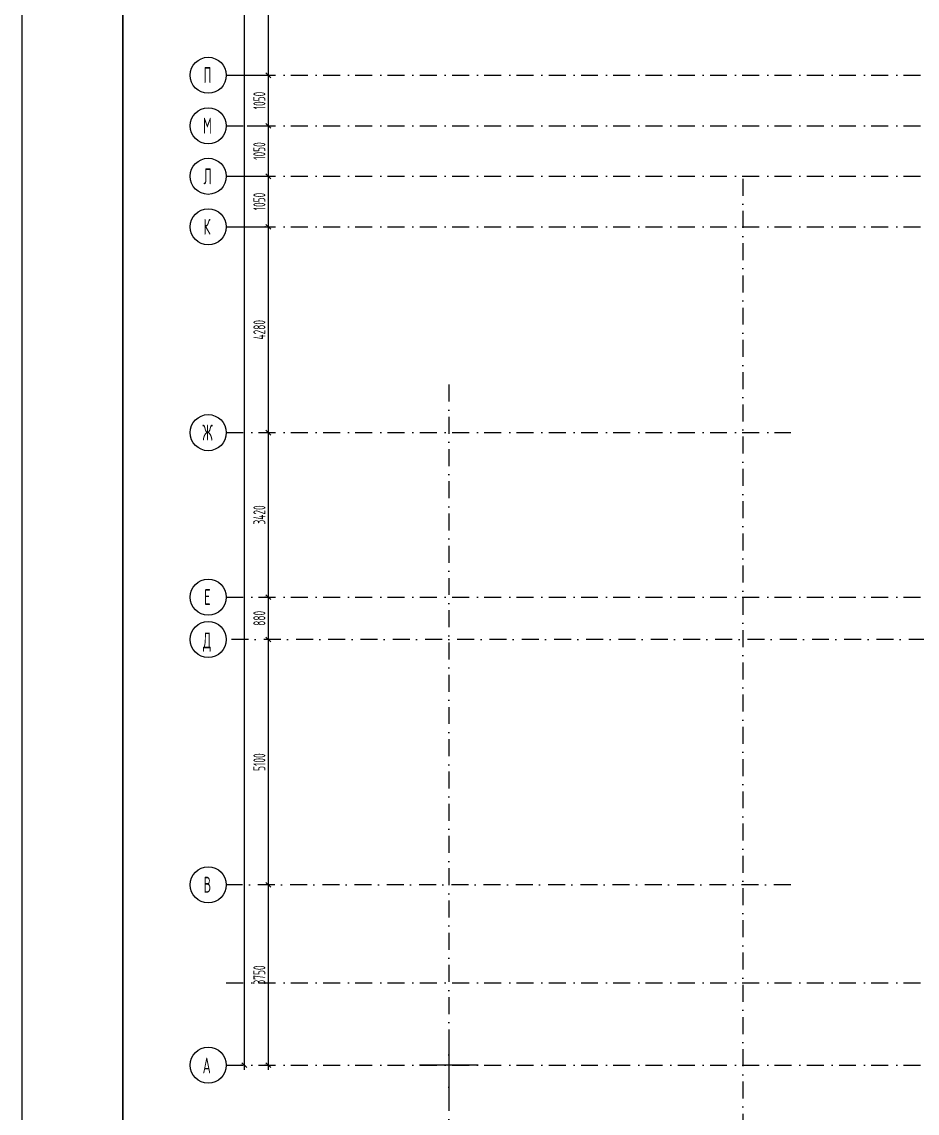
# Model space of a CAD drawing. Extents: x -1560602 to 321118, y -2308202 to -430103.
# Drawn here: x -1560602 to -1541989, y -2291922 to -2269232 of the extents above; entities that cross this region are included whole.
import ezdxf

# ---------------------------------------------------------------- set-up
doc = ezdxf.new("R2010")
doc.units = 0
doc.header["$MEASUREMENT"] = 0
doc.header["$PDSIZE"] = -5
doc.linetypes.add('Dot & Dashed', pattern=[670.277762, 352.777767, -176.388884, 0, -141.111112])
doc.linetypes.add('Штрихпунктирная', pattern=[0.670278, 0.352778, -0.176389, 0, -0.141111])
doc.layers.get('0').update_dxf_attribs({"color": 255, "linetype": 'CONTINUOUS'})
doc.layers.get('Defpoints').update_dxf_attribs({"linetype": 'CONTINUOUS'})
for name, color, linetype in [('Оси', 253, 'Dot & Dashed'), ('отделка', 240, 'CONTINUOUS'), ('РАЗМЕРЫ', 255, 'CONTINUOUS')]:
    doc.layers.add(name, color=color, linetype=linetype)
doc.styles.add('GOST 2.304', font='CS_Gost2304.shx', dxfattribs={"width": 0.7})
doc.styles.get("Standard").update_dxf_attribs({"font": 'spds.shx', "width": 0.7, "height": 250})
doc.styles.add('СГЕНЕРИР_СТИЛЬ_1', font='')
doc.styles.get('СГЕНЕРИР_СТИЛЬ_1').set_extended_font_data('GOST_type_A')
doc.dimstyles.new('SPDS', dxfattribs={"dimscale": 100, "dimtxt": 2.5, "dimasz": 1, "dimexe": 0.75, "dimexo": 0.625, "dimtad": 1, "dimdec": 0, "dimtxsty": 'GOST 2.304', "dimblk": 'OBLIQUE', "dimcen": 2.5, "dimdle": 1, "dimadec": 0, "dimazin": 2, "dimtfac": 0.75, "dimtdec": 0, "dimtmove": 0, "dimatfit": 0, "dimfxl": 1, "dimtolj": 1, "dimarcsym": 1})

# ---------------------------------------------------------------- blocks, each defined once
blk = doc.blocks.new('ARROWHEAD_6')
at = {"color": 0, "linetype": 'Continuous', "lineweight": 0}
for p, q in [((0, 0), (-1, 0)), ((-0.5, -0.5), (0.5, 0.5))]:
    blk.add_line(p, q, dxfattribs=at)
blk = doc.blocks.new('_Oblique')
at = {"color": 0, "linetype": 'ByBlock', "lineweight": -2}
blk.add_line((-0.5, -0.5), (0.5, 0.5), dxfattribs=at)
blk = doc.blocks.new('*D215')
at = {"layer": 'Defpoints', "color": 0, "transparency": 16777216}
for p in [(-1555476, -2287174), (-1555476, -2287174), (-1555476, -2290924)]:
    blk.add_point(p, dxfattribs=at)
at = {"layer": 'РАЗМЕРЫ', "color": 0, "lineweight": -2, "transparency": 16777216}
for p, q in [((-1555476, -2291024), (-1555476, -2287074)), ((-1555539, -2287174), (-1555551, -2287174)), ((-1555539, -2290924), (-1555551, -2290924))]:
    blk.add_line(p, q, dxfattribs=at)
at = {"layer": 'РАЗМЕРЫ', "color": 0, "lineweight": -2, "transparency": 16777216, "xscale": 100, "yscale": 100, "zscale": 100}
for p, rotation in [((-1555476, -2287174), 90), ((-1555476, -2290924), 270)]:
    blk.add_blockref('_Oblique', p, dxfattribs=dict(at, rotation=rotation))
at = {"layer": 'РАЗМЕРЫ', "color": 0, "transparency": 16777216, "insert": (-1555664, -2289049), "char_height": 250, "attachment_point": 5, "rotation": 90, "style": 'GOST 2.304'}
blk.add_mtext('\\A1;3750', dxfattribs=at)
blk = doc.blocks.new('*D216')
at = {"layer": 'Defpoints', "color": 0, "transparency": 16777216}
for p in [(-1555476, -2282074), (-1555476, -2282074), (-1555476, -2287174)]:
    blk.add_point(p, dxfattribs=at)
at = {"layer": 'РАЗМЕРЫ', "color": 0, "lineweight": -2, "transparency": 16777216}
for p, q in [((-1555539, -2282074), (-1555551, -2282074)), ((-1555476, -2287274), (-1555476, -2281974)), ((-1555539, -2287174), (-1555551, -2287174))]:
    blk.add_line(p, q, dxfattribs=at)
at = {"layer": 'РАЗМЕРЫ', "color": 0, "lineweight": -2, "transparency": 16777216, "xscale": 100, "yscale": 100, "zscale": 100}
for p, rotation in [((-1555476, -2282074), 90), ((-1555476, -2287174), 270)]:
    blk.add_blockref('_Oblique', p, dxfattribs=dict(at, rotation=rotation))
at = {"layer": 'РАЗМЕРЫ', "color": 0, "transparency": 16777216, "insert": (-1555664, -2284624), "char_height": 250, "attachment_point": 5, "rotation": 90, "style": 'GOST 2.304'}
blk.add_mtext('\\A1;5100', dxfattribs=at)
blk = doc.blocks.new('*D217')
at = {"layer": 'Defpoints', "color": 0, "transparency": 16777216}
for p in [(-1555476, -2281194), (-1555476, -2281194), (-1555476, -2282074)]:
    blk.add_point(p, dxfattribs=at)
at = {"layer": 'РАЗМЕРЫ', "color": 0, "lineweight": -2, "transparency": 16777216}
for p, q in [((-1555539, -2281194), (-1555551, -2281194)), ((-1555476, -2282174), (-1555476, -2281094)), ((-1555539, -2282074), (-1555551, -2282074))]:
    blk.add_line(p, q, dxfattribs=at)
at = {"layer": 'РАЗМЕРЫ', "color": 0, "lineweight": -2, "transparency": 16777216, "xscale": 100, "yscale": 100, "zscale": 100}
for p, rotation in [((-1555476, -2281194), 90), ((-1555476, -2282074), 270)]:
    blk.add_blockref('_Oblique', p, dxfattribs=dict(at, rotation=rotation))
at = {"layer": 'РАЗМЕРЫ', "color": 0, "transparency": 16777216, "insert": (-1555664, -2281634), "char_height": 250, "attachment_point": 5, "rotation": 90, "style": 'GOST 2.304'}
blk.add_mtext('\\A1;880', dxfattribs=at)
blk = doc.blocks.new('*D218')
at = {"layer": 'Defpoints', "color": 0, "transparency": 16777216}
for p in [(-1555476, -2277774), (-1555476, -2277774), (-1555476, -2281194)]:
    blk.add_point(p, dxfattribs=at)
at = {"layer": 'РАЗМЕРЫ', "color": 0, "lineweight": -2, "transparency": 16777216}
for p, q in [((-1555539, -2277774), (-1555551, -2277774)), ((-1555476, -2281294), (-1555476, -2277674)), ((-1555539, -2281194), (-1555551, -2281194))]:
    blk.add_line(p, q, dxfattribs=at)
at = {"layer": 'РАЗМЕРЫ', "color": 0, "lineweight": -2, "transparency": 16777216, "xscale": 100, "yscale": 100, "zscale": 100}
for p, rotation in [((-1555476, -2277774), 90), ((-1555476, -2281194), 270)]:
    blk.add_blockref('_Oblique', p, dxfattribs=dict(at, rotation=rotation))
at = {"layer": 'РАЗМЕРЫ', "color": 0, "transparency": 16777216, "insert": (-1555664, -2279484), "char_height": 250, "attachment_point": 5, "rotation": 90, "style": 'GOST 2.304'}
blk.add_mtext('\\A1;3420', dxfattribs=at)
blk = doc.blocks.new('*D219')
at = {"layer": 'Defpoints', "color": 0, "transparency": 16777216}
for p in [(-1555476, -2273494), (-1555476, -2273494), (-1555476, -2277774)]:
    blk.add_point(p, dxfattribs=at)
at = {"layer": 'РАЗМЕРЫ', "color": 0, "lineweight": -2, "transparency": 16777216}
for p, q in [((-1555539, -2273494), (-1555551, -2273494)), ((-1555476, -2277874), (-1555476, -2273394)), ((-1555539, -2277774), (-1555551, -2277774))]:
    blk.add_line(p, q, dxfattribs=at)
at = {"layer": 'РАЗМЕРЫ', "color": 0, "lineweight": -2, "transparency": 16777216, "xscale": 100, "yscale": 100, "zscale": 100}
for p, rotation in [((-1555476, -2273494), 90), ((-1555476, -2277774), 270)]:
    blk.add_blockref('_Oblique', p, dxfattribs=dict(at, rotation=rotation))
at = {"layer": 'РАЗМЕРЫ', "color": 0, "transparency": 16777216, "insert": (-1555664, -2275634), "char_height": 250, "attachment_point": 5, "rotation": 90, "style": 'GOST 2.304'}
blk.add_mtext('\\A1;4280', dxfattribs=at)
blk = doc.blocks.new('*D220')
at = {"layer": 'Defpoints', "color": 0, "transparency": 16777216}
for p in [(-1555976, -2239464), (-1555976, -2239464), (-1555976, -2290924)]:
    blk.add_point(p, dxfattribs=at)
at = {"layer": 'РАЗМЕРЫ', "color": 0, "lineweight": -2, "transparency": 16777216}
for p, q in [((-1555976, -2291024), (-1555976, -2239364)), ((-1555914, -2239464), (-1555901, -2239464)), ((-1556038, -2290924), (-1556051, -2290924))]:
    blk.add_line(p, q, dxfattribs=at)
at = {"layer": 'РАЗМЕРЫ', "color": 0, "lineweight": -2, "transparency": 16777216, "xscale": 100, "yscale": 100, "zscale": 100}
for p, rotation in [((-1555976, -2239464), 90), ((-1555976, -2290924), 270)]:
    blk.add_blockref('_Oblique', p, dxfattribs=dict(at, rotation=rotation))
at = {"layer": 'РАЗМЕРЫ', "color": 0, "transparency": 16777216, "insert": (-1556163, -2265194), "char_height": 250, "attachment_point": 5, "rotation": 90, "style": 'GOST 2.304'}
blk.add_mtext('\\A1;51460', dxfattribs=at)
blk = doc.blocks.new('*D221')
at = {"layer": 'Defpoints', "color": 0, "transparency": 16777216}
for p in [(-1556351, -2272444), (-1555476, -2272444), (-1556351, -2273494)]:
    blk.add_point(p, dxfattribs=at)
at = {"layer": 'отделка', "color": 0, "lineweight": -2, "transparency": 16777216}
for p, q in [((-1555476, -2273594), (-1555476, -2272344)), ((-1556288, -2272444), (-1555401, -2272444)), ((-1556288, -2273494), (-1555401, -2273494))]:
    blk.add_line(p, q, dxfattribs=at)
at = {"layer": 'отделка', "color": 0, "lineweight": -2, "transparency": 16777216, "xscale": 100, "yscale": 100, "zscale": 100}
for p, rotation in [((-1555476, -2272444), 90), ((-1555476, -2273494), 270)]:
    blk.add_blockref('_Oblique', p, dxfattribs=dict(at, rotation=rotation))
at = {"layer": 'отделка', "color": 0, "transparency": 16777216, "insert": (-1555664, -2272969), "char_height": 250, "attachment_point": 5, "rotation": 90, "style": 'GOST 2.304'}
blk.add_mtext('\\A1;1050', dxfattribs=at)
blk = doc.blocks.new('*D222')
at = {"layer": 'Defpoints', "color": 0, "transparency": 16777216}
for p in [(-1555976, -2271394), (-1555476, -2271394), (-1555976, -2272444)]:
    blk.add_point(p, dxfattribs=at)
at = {"layer": 'отделка', "color": 0, "lineweight": -2, "transparency": 16777216}
for p, q in [((-1555914, -2271394), (-1555401, -2271394)), ((-1555476, -2272544), (-1555476, -2271294)), ((-1555914, -2272444), (-1555401, -2272444))]:
    blk.add_line(p, q, dxfattribs=at)
at = {"layer": 'отделка', "color": 0, "lineweight": -2, "transparency": 16777216, "xscale": 100, "yscale": 100, "zscale": 100}
for p, rotation in [((-1555476, -2271394), 90), ((-1555476, -2272444), 270)]:
    blk.add_blockref('_Oblique', p, dxfattribs=dict(at, rotation=rotation))
at = {"layer": 'отделка', "color": 0, "transparency": 16777216, "insert": (-1555664, -2271919), "char_height": 250, "attachment_point": 5, "rotation": 90, "style": 'GOST 2.304'}
blk.add_mtext('\\A1;1050', dxfattribs=at)
blk = doc.blocks.new('*D223')
at = {"layer": 'Defpoints', "color": 0, "transparency": 16777216}
for p in [(-1555976, -2270344), (-1555476, -2270344), (-1555976, -2271394)]:
    blk.add_point(p, dxfattribs=at)
at = {"layer": 'отделка', "color": 0, "lineweight": -2, "transparency": 16777216}
for p, q in [((-1555476, -2271494), (-1555476, -2270244)), ((-1555914, -2270344), (-1555401, -2270344)), ((-1555914, -2271394), (-1555401, -2271394))]:
    blk.add_line(p, q, dxfattribs=at)
at = {"layer": 'отделка', "color": 0, "lineweight": -2, "transparency": 16777216, "xscale": 100, "yscale": 100, "zscale": 100}
for p, rotation in [((-1555476, -2270344), 90), ((-1555476, -2271394), 270)]:
    blk.add_blockref('_Oblique', p, dxfattribs=dict(at, rotation=rotation))
at = {"layer": 'отделка', "color": 0, "transparency": 16777216, "insert": (-1555664, -2270869), "char_height": 250, "attachment_point": 5, "rotation": 90, "style": 'GOST 2.304'}
blk.add_mtext('\\A1;1050', dxfattribs=at)
blk = doc.blocks.new('*D224')
at = {"layer": 'Defpoints', "color": 0, "transparency": 16777216}
for p in [(-1556351, -2239464), (-1555476, -2239464), (-1556351, -2270344)]:
    blk.add_point(p, dxfattribs=at)
at = {"layer": 'отделка', "color": 0, "lineweight": -2, "transparency": 16777216}
for p, q in [((-1556288, -2239464), (-1555401, -2239464)), ((-1555476, -2270444), (-1555476, -2239364)), ((-1556288, -2270344), (-1555401, -2270344))]:
    blk.add_line(p, q, dxfattribs=at)
at = {"layer": 'отделка', "color": 0, "lineweight": -2, "transparency": 16777216, "xscale": 100, "yscale": 100, "zscale": 100}
for p, rotation in [((-1555476, -2239464), 90), ((-1555476, -2270344), 270)]:
    blk.add_blockref('_Oblique', p, dxfattribs=dict(at, rotation=rotation))
at = {"layer": 'отделка', "color": 0, "transparency": 16777216, "insert": (-1555664, -2254904), "char_height": 250, "attachment_point": 5, "rotation": 90, "style": 'GOST 2.304'}
blk.add_mtext('\\A1;30880', dxfattribs=at)

msp = doc.modelspace()

# ---------------------------------------------------------------- linework, layer by layer
at = {"color": 0, "lineweight": 35, "ltscale": 100}
msp.add_line((-1558501.6, -2307671.1), (-1558501.6, -2235044.1), dxfattribs=at)
at = {"layer": 'Defpoints', "color": 0, "linetype": 'Continuous', "ltscale": 100}
msp.add_line((-1560601.6, -2234544.1), (-1560601.6, -2308202.4), dxfattribs=at)
at = {"layer": 'Оси', "color": 0, "linetype": 'Штрихпунктирная', "lineweight": -3, "ltscale": 1000}
for p, q in [((-1556351.1, -2270343.9), (-1508285.7, -2270343.9)), ((-1556351.1, -2271393.9), (-1496895.7, -2271393.9)), ((-1556351.1, -2272443.9), (-1496895.7, -2272443.9)), ((-1545615.7, -2272493.9), (-1545615.7, -2295548.9)), ((-1556351.1, -2273493.9), (-1496895.7, -2273493.9)), ((-1551725.7, -2276773.9), (-1551725.7, -2295548.9)), ((-1556351.1, -2277773.9), (-1544615.7, -2277773.9)), ((-1556351.1, -2281193.9), (-1501895.7, -2281193.9)), ((-1496895.7, -2282073.9), (-1556350.9, -2282073.9)), ((-1544615.7, -2287173.9), (-1556350.9, -2287173.9)), ((-1556351.1, -2289213.9), (-1478850.7, -2289213.9)), ((-1556351.1, -2290923.9), (-1478850.7, -2290923.9))]:
    msp.add_line(p, q, dxfattribs=at)
at = {"layer": 'Оси', "color": 0, "linetype": 'Continuous', "ltscale": 100}
for centre in [(-1556725.9, -2270343.9), (-1556725.9, -2271393.9), (-1556725.9, -2272443.9), (-1556725.9, -2273493.9), (-1556726.1, -2277773.9), (-1556726.1, -2281193.9), (-1556725.9, -2282073.9), (-1556725.9, -2287173.9), (-1556726.1, -2290923.9)]:
    msp.add_circle(centre, 375, dxfattribs=at)
at = {"layer": 'отделка', "color": 0, "ltscale": 100}
for p, q in [((-1551725.7, -2290315.4), (-1551725.7, -2291532.4)), ((-1551117.6, -2290923.9), (-1552333.9, -2290923.9))]:
    msp.add_line(p, q, dxfattribs=at)

# ---------------------------------------------------------------- block references
at = {"layer": 'Оси', "color": 0, "xscale": 0.1425, "yscale": 0.1425, "zscale": 0.1425, "rotation": 270}
msp.add_blockref('ARROWHEAD_6', (-1555976.1, -2290923.9), dxfattribs=at)

# ---------------------------------------------------------------- texts
at = {"layer": 'Оси', "color": 0, "linetype": 'Continuous', "width": 0.7}
for s, p in [('П', (-1556824.2, -2270506.8)), ('М', (-1556835.6, -2271556.8)), ('Л', (-1556824.1, -2272609.6)), ('К', (-1556824.2, -2273656.4)), ('Ж', (-1556847.3, -2277937.1)), ('Е', (-1556812.7, -2281357.1)), ('Д', (-1556835.6, -2282259.5)), ('В', (-1556824.1, -2287337.1)), ('А', (-1556841.4, -2291094.1))]:
    msp.add_text(s, height=330, dxfattribs=at).set_placement(p)
at = {"layer": 'Оси', "color": 0, "ltscale": 100, "char_height": 0.23, "attachment_point": 5, "rotation": 90, "style": 'СГЕНЕРИР_СТИЛЬ_1'}
for s, insert in [('\\A1;1050010', (-1555476.3, -2272968.5)), ('\\A1;4280345', (-1555476.3, -2275633.7)), ('\\A1;3420000', (-1555476.3, -2279483.9)), ('\\A1;880000', (-1555476.3, -2281633.9)), ('\\A1;5100002', (-1555476.3, -2284623.9)), ('\\A1;3750000', (-1555476.3, -2289048.9))]:
    msp.add_mtext(s, dxfattribs=dict(at, insert=insert))

# ---------------------------------------------------------------- dimensions: what is measured, and where the dimension line sits
at = {"layer": 'отделка', "color": 0}
for base, p1, p2, picture, middle in [((-1555476.1, -2239463.9), (-1556350.9, -2270343.9), (-1556350.9, -2239463.9), '*D224', (-1555663.6, -2254903.9)), ((-1555476.1, -2270343.9), (-1555976.1, -2271393.9), (-1555976.1, -2270343.9), '*D223', (-1555663.6, -2270868.9)), ((-1555476.1, -2271393.9), (-1555976.1, -2272443.9), (-1555976.1, -2271393.9), '*D222', (-1555663.6, -2271918.9)), ((-1555476.1, -2272443.9), (-1556350.9, -2273493.9), (-1556350.9, -2272443.9), '*D221', (-1555663.6, -2272968.9))]:
    dim = msp.add_linear_dim(base=base, p1=p1, p2=p2, angle=90, dimstyle='SPDS', override={"dimscale": 100, "dimlfac": 1, "dimtxsty": 'GOST 2.304', "dimtolj": 1}, dxfattribs=at)
    dim.commit()
    dim.dimension.update_dxf_attribs({"geometry": picture, "text_midpoint": middle})
at = {"layer": 'РАЗМЕРЫ', "color": 0}
for base, p1, p2, picture, middle in [((-1555976, -2239463.9), (-1555976, -2290924), (-1555976.1, -2239463.9), '*D220', (-1556163.5, -2265193.9)), ((-1555476.1, -2273493.9), (-1555476.1, -2277773.9), (-1555476.1, -2273493.9), '*D219', (-1555663.6, -2275633.9)), ((-1555476.1, -2277773.9), (-1555476.1, -2281193.9), (-1555476.1, -2277773.9), '*D218', (-1555663.6, -2279483.9)), ((-1555476.1, -2281193.9), (-1555476.1, -2282073.9), (-1555476.1, -2281193.9), '*D217', (-1555663.6, -2281633.9)), ((-1555476.1, -2282073.9), (-1555476.1, -2287173.9), (-1555476.1, -2282073.9), '*D216', (-1555663.6, -2284623.9)), ((-1555476.1, -2287173.9), (-1555476.1, -2290923.9), (-1555476.1, -2287173.9), '*D215', (-1555663.6, -2289048.9))]:
    dim = msp.add_linear_dim(base=base, p1=p1, p2=p2, angle=90, dimstyle='SPDS', override={"dimscale": 100, "dimlfac": 1, "dimtxsty": 'GOST 2.304', "dimtolj": 1}, dxfattribs=at)
    dim.commit()
    dim.dimension.update_dxf_attribs({"geometry": picture, "text_midpoint": middle})

doc.saveas('drawing.dxf')
